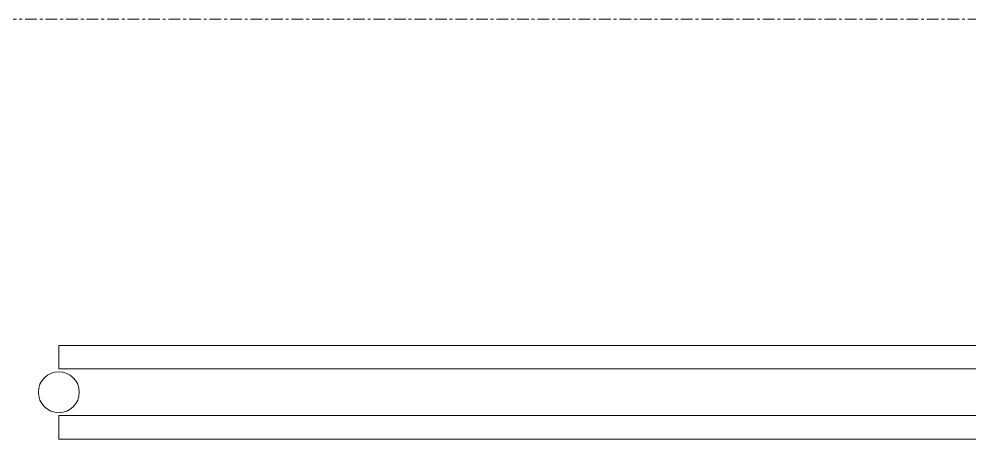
# Model space of a CAD drawing. Header units: millimetres. Extents: x -23600 to 58751, y -29611 to 36794.
# Drawn here: x -10957 to -9927, y 29538 to 29994 of the extents above; entities that cross this region are included whole.
import ezdxf

# ---------------------------------------------------------------- set-up
doc = ezdxf.new("R2010")
doc.units = ezdxf.units.MM
doc.linetypes.add('Grid Line', pattern=[22.225, 12.7, -3.175, 3.175, -3.175])
doc.layers.add('A-GENM', color=13, linetype='Continuous', lineweight=9)
doc.layers.add('S-GRID', color=1, linetype='Continuous', lineweight=9)

# ---------------------------------------------------------------- blocks, each defined once
blk = doc.blocks.new('SHADE SUPPORT - SHADE SUPPORT-200511-01 - Entry Level')
at = {"layer": 'A-GENM'}
for p, q in [((13665.3, -23356.2), (13690.7, -23356.2)), ((13665.3, -23356.2), (13665.3, -24423)), ((13690.7, -23356.2), (13690.7, -24423)), ((13741.5, -23356.2), (13766.9, -23356.2)), ((13741.5, -23356.2), (13741.5, -24423)), ((13766.9, -23356.2), (13766.9, -24423)), ((13690.7, -24423), (13665.3, -24423)), ((13766.9, -24423), (13741.5, -24423))]:
    blk.add_line(p, q, dxfattribs=at)
for start, end in [(0, 180), (180, 0)]:
    blk.add_arc((13716.1, -24423), 22.2, start, end, dxfattribs=at)

msp = doc.modelspace()

# ---------------------------------------------------------------- linework, layer by layer
at = {"layer": 'S-GRID', "linetype": 'Grid Line'}
msp.add_line((30823.3, 29993.7), (-17001.2, 29993.7), dxfattribs=at)

# ---------------------------------------------------------------- block references
at = {"layer": 'A-GENM', "rotation": 270}
msp.add_blockref('SHADE SUPPORT - SHADE SUPPORT-200511-01 - Entry Level', (13509.4, 43305.1), dxfattribs=at)

doc.saveas('drawing.dxf')
